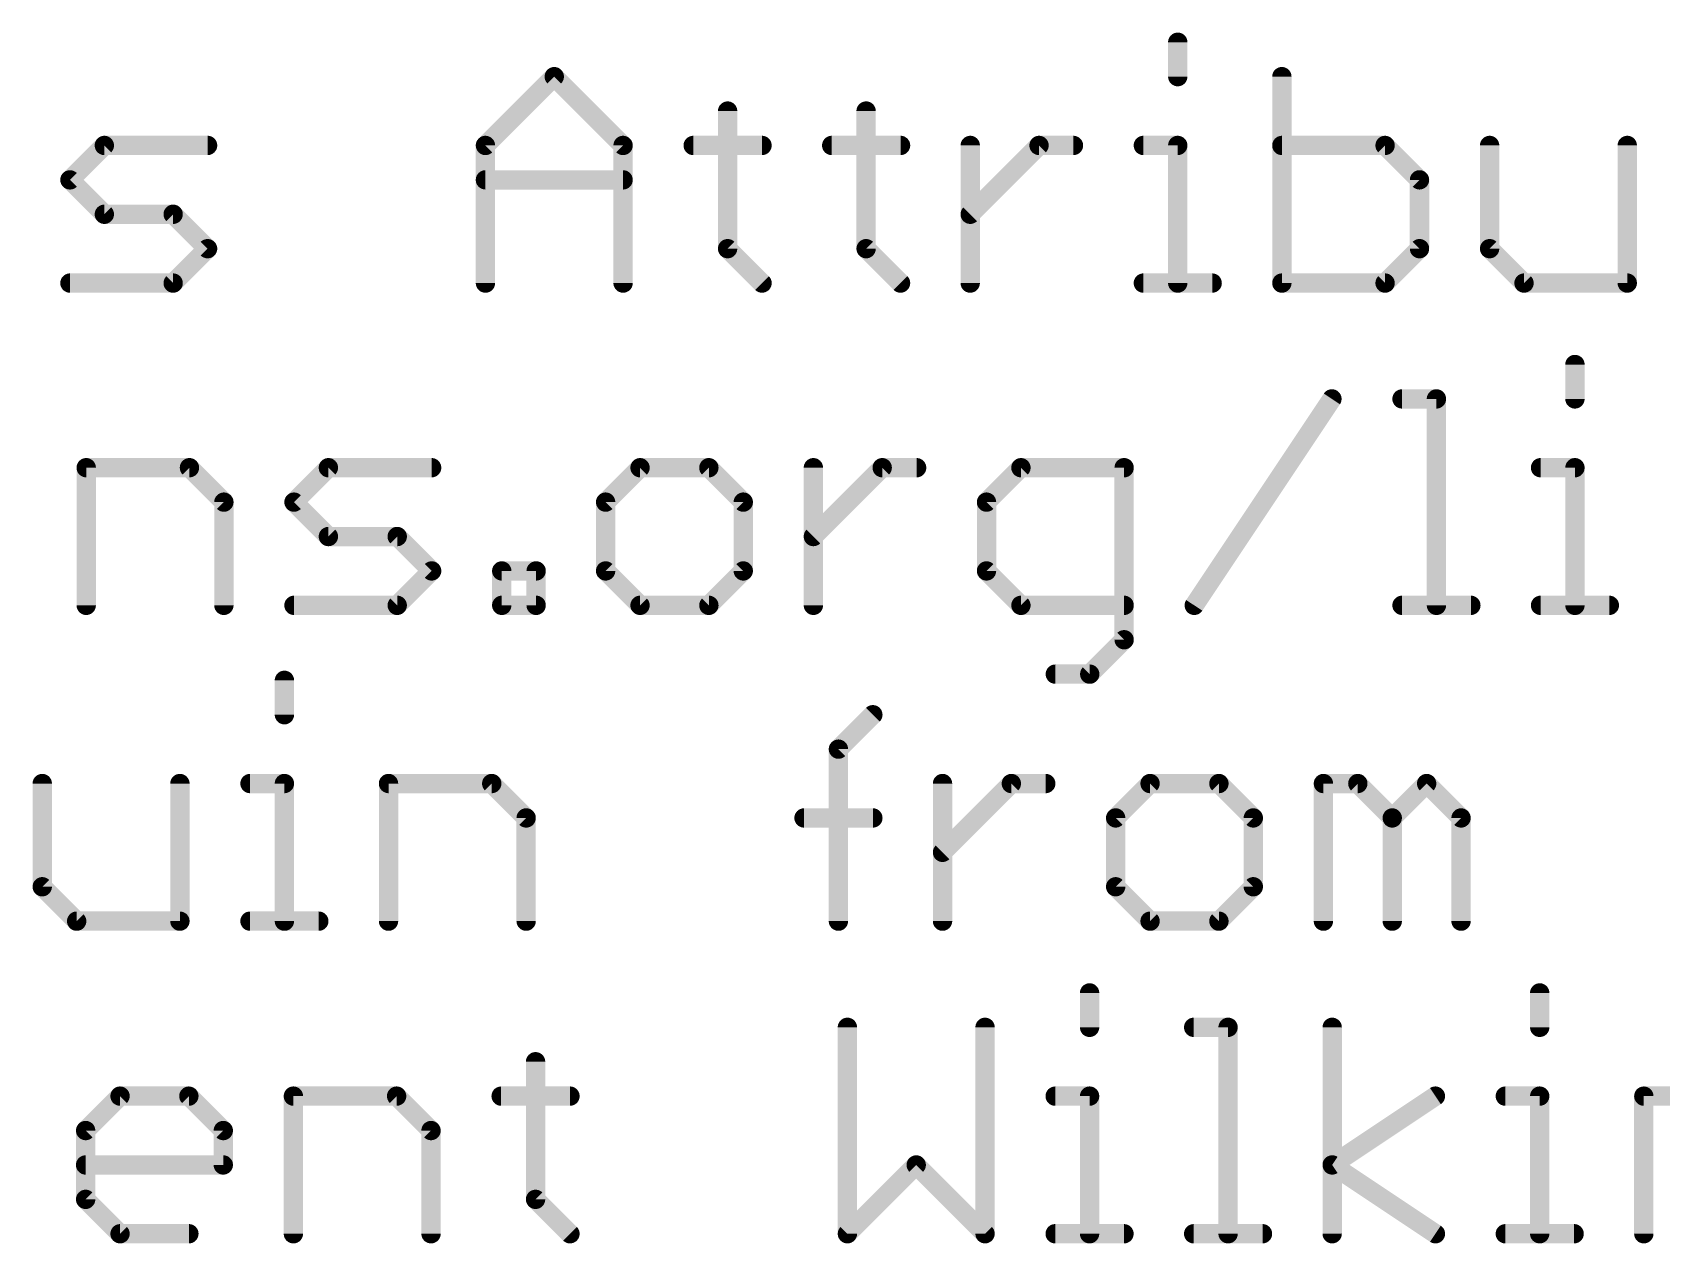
# Model space of a CAD drawing. Extents: x -41 to 66, y -12 to 41.
# Drawn here: x 11.49 to 24.33, y -11.07 to -1.53 of the extents above; entities that cross this region are included whole.
import ezdxf

# ---------------------------------------------------------------- set-up
doc = ezdxf.new("R2010")
doc.units = 0
doc.layers.add('51', color=53, linetype='CONTINUOUS')

msp = doc.modelspace()

# ---------------------------------------------------------------- linework, layer by layer
at = {"layer": '51', "const_width": 0.1524}
for points in [[(20.5165, -1.607), (20.5165, -1.8782)], [(15.061, -2.4205), (15.6034, -1.8782)], [(15.6034, -1.8782), (16.1457, -2.4205)], [(21.3368, -1.8782), (21.3368, -3.5052)], [(16.9694, -2.1494), (16.9694, -3.234)], [(18.0608, -2.1494), (18.0608, -3.234)], [(11.7867, -2.6917), (12.0579, -2.4205)], [(12.0579, -2.4205), (12.8714, -2.4205)], [(15.061, -3.5052), (15.061, -2.4205)], [(16.1457, -2.4205), (16.1457, -3.5052)], [(16.6982, -2.4205), (17.2405, -2.4205)], [(17.7896, -2.4205), (18.332, -2.4205)], [(18.8811, -3.5052), (18.8811, -2.4205)], [(18.8811, -2.9629), (19.4234, -2.4205)], [(19.4234, -2.4205), (19.6946, -2.4205)], [(20.2454, -2.4205), (20.5165, -2.4205)], [(20.5165, -2.4205), (20.5165, -3.5052)], [(22.1503, -2.4205), (21.3368, -2.4205)], [(22.4215, -2.6917), (22.1503, -2.4205)], [(22.974, -2.4205), (22.974, -3.234)], [(24.0586, -3.5052), (24.0586, -2.4205)], [(12.0579, -2.9629), (11.7867, -2.6917)], [(15.061, -2.6917), (16.1457, -2.6917)], [(22.4215, -3.234), (22.4215, -2.6917)], [(12.6002, -2.9629), (12.0579, -2.9629)], [(12.8714, -3.234), (12.6002, -2.9629)], [(12.6002, -3.5052), (12.8714, -3.234)], [(16.9694, -3.234), (17.2405, -3.5052)], [(18.0608, -3.234), (18.332, -3.5052)], [(22.1503, -3.5052), (22.4215, -3.234)], [(22.974, -3.234), (23.2451, -3.5052)], [(11.7867, -3.5052), (12.6002, -3.5052)], [(20.2454, -3.5052), (20.7877, -3.5052)], [(21.3368, -3.5052), (22.1503, -3.5052)], [(23.2451, -3.5052), (24.0586, -3.5052)], [(23.6464, -4.147), (23.6464, -4.4182)], [(20.6466, -6.0452), (21.7313, -4.4182)], [(22.2838, -4.4182), (22.5549, -4.4182)], [(22.5549, -4.4182), (22.5549, -6.0452)], [(11.9151, -6.0452), (11.9151, -4.9605)], [(11.9151, -4.9605), (12.7286, -4.9605)], [(12.7286, -4.9605), (12.9998, -5.2317)], [(13.5523, -5.2317), (13.8234, -4.9605)], [(13.8234, -4.9605), (14.6369, -4.9605)], [(16.2792, -4.9605), (16.008, -5.2317)], [(16.8215, -4.9605), (16.2792, -4.9605)], [(17.0927, -5.2317), (16.8215, -4.9605)], [(17.6452, -6.0452), (17.6452, -4.9605)], [(17.6452, -5.5029), (18.1875, -4.9605)], [(18.1875, -4.9605), (18.4587, -4.9605)], [(19.2806, -4.9605), (19.0095, -5.2317)], [(20.0941, -4.9605), (19.2806, -4.9605)], [(20.0941, -6.3164), (20.0941, -4.9605)], [(23.3752, -4.9605), (23.6464, -4.9605)], [(23.6464, -4.9605), (23.6464, -6.0452)], [(12.9998, -5.2317), (12.9998, -6.0452)], [(13.8234, -5.5029), (13.5523, -5.2317)], [(16.008, -5.2317), (16.008, -5.774)], [(17.0927, -5.774), (17.0927, -5.2317)], [(19.0095, -5.2317), (19.0095, -5.774)], [(14.3658, -5.5029), (13.8234, -5.5029)], [(14.6369, -5.774), (14.3658, -5.5029)], [(14.3658, -6.0452), (14.6369, -5.774)], [(15.1894, -6.0452), (15.1894, -5.774)], [(15.1894, -5.774), (15.4606, -5.774)], [(15.4606, -5.774), (15.4606, -6.0452)], [(16.008, -5.774), (16.2792, -6.0452)], [(16.8215, -6.0452), (17.0927, -5.774)], [(19.0095, -5.774), (19.2806, -6.0452)], [(13.5523, -6.0452), (14.3658, -6.0452)], [(15.4606, -6.0452), (15.1894, -6.0452)], [(16.2792, -6.0452), (16.8215, -6.0452)], [(19.2806, -6.0452), (20.0941, -6.0452)], [(22.2838, -6.0452), (22.8261, -6.0452)], [(23.3752, -6.0452), (23.9175, -6.0452)], [(19.823, -6.5875), (20.0941, -6.3164)], [(19.5518, -6.5875), (19.823, -6.5875)], [(13.4769, -6.6362), (13.4769, -6.9074)], [(17.8426, -7.1786), (18.1138, -6.9074)], [(17.8426, -8.5344), (17.8426, -7.1786)], [(11.5686, -7.4497), (11.5686, -8.2632)], [(12.6532, -8.5344), (12.6532, -7.4497)], [(13.2057, -7.4497), (13.4769, -7.4497)], [(13.4769, -7.4497), (13.4769, -8.5344)], [(14.2972, -8.5344), (14.2972, -7.4497)], [(14.2972, -7.4497), (15.1106, -7.4497)], [(15.1106, -7.4497), (15.3818, -7.7209)], [(18.6629, -8.5344), (18.6629, -7.4497)], [(18.6629, -7.9921), (19.2052, -7.4497)], [(19.2052, -7.4497), (19.4764, -7.4497)], [(20.2984, -7.4497), (20.0272, -7.7209)], [(20.8407, -7.4497), (20.2984, -7.4497)], [(21.1119, -7.7209), (20.8407, -7.4497)], [(21.6644, -8.5344), (21.6644, -7.4497)], [(21.6644, -7.4497), (21.9355, -7.4497)], [(21.9355, -7.4497), (22.2067, -7.7209)], [(22.2067, -7.7209), (22.4778, -7.4497)], [(22.4778, -7.4497), (22.749, -7.7209)], [(15.3818, -7.7209), (15.3818, -8.5344)], [(17.5715, -7.7209), (18.1138, -7.7209)], [(20.0272, -7.7209), (20.0272, -8.2632)], [(21.1119, -8.2632), (21.1119, -7.7209)], [(22.2067, -7.7209), (22.2067, -8.5344)], [(22.749, -7.7209), (22.749, -8.5344)], [(11.5686, -8.2632), (11.8397, -8.5344)], [(20.0272, -8.2632), (20.2984, -8.5344)], [(20.8407, -8.5344), (21.1119, -8.2632)], [(11.8397, -8.5344), (12.6532, -8.5344)], [(13.2057, -8.5344), (13.748, -8.5344)], [(20.2984, -8.5344), (20.8407, -8.5344)], [(19.8217, -9.1), (19.8217, -9.3712)], [(23.3688, -9.1), (23.3688, -9.3712)], [(17.9133, -9.3712), (17.9133, -10.9982)], [(18.998, -10.9982), (18.998, -9.3712)], [(20.6419, -9.3712), (20.9131, -9.3712)], [(20.9131, -9.3712), (20.9131, -10.9982)], [(21.7334, -10.9982), (21.7334, -9.3712)], [(15.4559, -9.6424), (15.4559, -10.727)], [(11.9104, -10.1847), (12.1816, -9.9135)], [(12.1816, -9.9135), (12.7239, -9.9135)], [(12.7239, -9.9135), (12.9951, -10.1847)], [(13.5476, -10.9982), (13.5476, -9.9135)], [(13.5476, -9.9135), (14.3611, -9.9135)], [(14.3611, -9.9135), (14.6322, -10.1847)], [(15.1847, -9.9135), (15.7271, -9.9135)], [(19.5505, -9.9135), (19.8217, -9.9135)], [(19.8217, -9.9135), (19.8217, -10.9982)], [(21.7334, -10.4559), (22.5469, -9.9135)], [(23.0977, -9.9135), (23.3688, -9.9135)], [(23.3688, -9.9135), (23.3688, -10.9982)], [(24.1891, -10.9982), (24.1891, -9.9135)], [(24.1891, -9.9135), (25.0026, -9.9135)], [(11.9104, -10.727), (11.9104, -10.1847)], [(12.9951, -10.1847), (12.9951, -10.4559)], [(14.6322, -10.1847), (14.6322, -10.9982)], [(12.9951, -10.4559), (11.9104, -10.4559)], [(17.9133, -10.9982), (18.4557, -10.4559)], [(18.4557, -10.4559), (18.998, -10.9982)], [(22.5469, -10.9982), (21.7334, -10.4559)], [(12.1816, -10.9982), (11.9104, -10.727)], [(15.4559, -10.727), (15.7271, -10.9982)], [(12.7239, -10.9982), (12.1816, -10.9982)], [(19.5505, -10.9982), (20.0928, -10.9982)], [(20.6419, -10.9982), (21.1843, -10.9982)], [(23.0977, -10.9982), (23.64, -10.9982)]]:
    msp.add_lwpolyline(points, dxfattribs=at)
at = {"layer": '51', "const_width": 0.0762}
for points in [[(20.5546, -1.607, 1), (20.4784, -1.607)], [(15.6303, -1.8513, 1), (15.5764, -1.9052)], [(15.6303, -1.9052, 1), (15.5764, -1.8513)], [(20.4784, -1.8782, 1), (20.5546, -1.8782)], [(21.3749, -1.8782, 1), (21.2987, -1.8782)], [(17.0075, -2.1494, 1), (16.9313, -2.1494)], [(18.0989, -2.1494, 1), (18.0227, -2.1494)], [(12.0579, -2.3824, 1), (12.0579, -2.4586)], [(12.0848, -2.4475, 1), (12.0309, -2.3936)], [(12.8714, -2.4586, 1), (12.8714, -2.3824)], [(15.0991, -2.4205, 1), (15.0229, -2.4205)], [(15.0341, -2.3936, 1), (15.088, -2.4475)], [(16.1838, -2.4205, 1), (16.1076, -2.4205)], [(16.1187, -2.4475, 1), (16.1726, -2.3936)], [(16.6982, -2.3824, 1), (16.6982, -2.4586)], [(17.2405, -2.4586, 1), (17.2405, -2.3824)], [(17.7896, -2.3824, 1), (17.7896, -2.4586)], [(18.332, -2.4586, 1), (18.332, -2.3824)], [(18.9192, -2.4205, 1), (18.843, -2.4205)], [(19.4234, -2.3824, 1), (19.4234, -2.4586)], [(19.4503, -2.4475, 1), (19.3964, -2.3936)], [(19.6946, -2.4586, 1), (19.6946, -2.3824)], [(20.2454, -2.3824, 1), (20.2454, -2.4586)], [(20.5546, -2.4205, 1), (20.4784, -2.4205)], [(20.5165, -2.4586, 1), (20.5165, -2.3824)], [(21.3368, -2.3824, 1), (21.3368, -2.4586)], [(22.1772, -2.3936, 1), (22.1233, -2.4475)], [(22.1503, -2.4586, 1), (22.1503, -2.3824)], [(23.0121, -2.4205, 1), (22.9359, -2.4205)], [(24.0967, -2.4205, 1), (24.0205, -2.4205)], [(11.8137, -2.6648, 1), (11.7598, -2.7186)], [(11.7598, -2.6648, 1), (11.8137, -2.7186)], [(15.061, -2.6536, 1), (15.061, -2.7298)], [(16.1457, -2.7298, 1), (16.1457, -2.6536)], [(22.4596, -2.6917, 1), (22.3834, -2.6917)], [(22.3945, -2.7186, 1), (22.4484, -2.6648)], [(12.0579, -2.9248, 1), (12.0579, -3.001)], [(12.0309, -2.9898, 1), (12.0848, -2.9359)], [(12.6272, -2.9359, 1), (12.5733, -2.9898)], [(12.6002, -3.001, 1), (12.6002, -2.9248)], [(18.8541, -2.9359, 1), (18.908, -2.9898)], [(12.8983, -3.261, 1), (12.8444, -3.2071)], [(12.8444, -3.261, 1), (12.8983, -3.2071)], [(16.9963, -3.2071, 1), (16.9424, -3.261)], [(16.9313, -3.234, 1), (17.0075, -3.234)], [(18.0877, -3.2071, 1), (18.0338, -3.261)], [(18.0227, -3.234, 1), (18.0989, -3.234)], [(22.3834, -3.234, 1), (22.4596, -3.234)], [(22.4484, -3.261, 1), (22.3945, -3.2071)], [(23.0009, -3.2071, 1), (22.947, -3.261)], [(22.9359, -3.234, 1), (23.0121, -3.234)], [(11.7867, -3.4671, 1), (11.7867, -3.5433)], [(12.5733, -3.4783, 1), (12.6272, -3.5321)], [(12.6002, -3.5433, 1), (12.6002, -3.4671)], [(17.2136, -3.5321, 1), (17.2675, -3.4783)], [(18.305, -3.5321, 1), (18.3589, -3.4783)], [(20.2454, -3.4671, 1), (20.2454, -3.5433)], [(20.7877, -3.5433, 1), (20.7877, -3.4671)], [(21.3368, -3.4671, 1), (21.3368, -3.5433)], [(22.1234, -3.4783, 1), (22.1772, -3.5321)], [(22.1503, -3.5433, 1), (22.1503, -3.4671)], [(23.2451, -3.4671, 1), (23.2451, -3.5433)], [(23.2182, -3.5321, 1), (23.2721, -3.4783)], [(24.0586, -3.5433, 1), (24.0586, -3.4671)], [(15.0229, -3.5052, 1), (15.0991, -3.5052)], [(16.1076, -3.5052, 1), (16.1838, -3.5052)], [(18.843, -3.5052, 1), (18.9192, -3.5052)], [(20.4784, -3.5052, 1), (20.5546, -3.5052)], [(21.2987, -3.5052, 1), (21.3749, -3.5052)], [(24.0205, -3.5052, 1), (24.0967, -3.5052)], [(23.6845, -4.147, 1), (23.6083, -4.147)], [(21.763, -4.4393, 1), (21.6996, -4.3971)], [(22.2838, -4.3801, 1), (22.2838, -4.4563)], [(22.593, -4.4182, 1), (22.5168, -4.4182)], [(22.5549, -4.4563, 1), (22.5549, -4.3801)], [(23.6083, -4.4182, 1), (23.6845, -4.4182)], [(11.9532, -4.9605, 1), (11.877, -4.9605)], [(11.9151, -4.9224, 1), (11.9151, -4.9986)], [(12.7556, -4.9336, 1), (12.7017, -4.9875)], [(12.7286, -4.9986, 1), (12.7286, -4.9224)], [(13.8234, -4.9224, 1), (13.8234, -4.9986)], [(13.8504, -4.9875, 1), (13.7965, -4.9336)], [(14.6369, -4.9986, 1), (14.6369, -4.9224)], [(16.2792, -4.9224, 1), (16.2792, -4.9986)], [(16.3061, -4.9875, 1), (16.2522, -4.9336)], [(16.8485, -4.9336, 1), (16.7946, -4.9875)], [(16.8215, -4.9986, 1), (16.8215, -4.9224)], [(17.6833, -4.9605, 1), (17.6071, -4.9605)], [(18.1875, -4.9224, 1), (18.1875, -4.9986)], [(18.2144, -4.9875, 1), (18.1606, -4.9336)], [(18.4587, -4.9986, 1), (18.4587, -4.9224)], [(19.2806, -4.9224, 1), (19.2806, -4.9986)], [(19.3076, -4.9875, 1), (19.2537, -4.9336)], [(20.1322, -4.9605, 1), (20.056, -4.9605)], [(20.0941, -4.9986, 1), (20.0941, -4.9224)], [(23.3752, -4.9224, 1), (23.3752, -4.9986)], [(23.6845, -4.9605, 1), (23.6083, -4.9605)], [(23.6464, -4.9986, 1), (23.6464, -4.9224)], [(13.0379, -5.2317, 1), (12.9617, -5.2317)], [(12.9728, -5.2586, 1), (13.0267, -5.2048)], [(13.5792, -5.2048, 1), (13.5253, -5.2586)], [(13.5253, -5.2048, 1), (13.5792, -5.2586)], [(16.0461, -5.2317, 1), (15.9699, -5.2317)], [(15.9811, -5.2048, 1), (16.035, -5.2586)], [(17.1308, -5.2317, 1), (17.0546, -5.2317)], [(17.0657, -5.2586, 1), (17.1196, -5.2048)], [(19.0476, -5.2317, 1), (18.9714, -5.2317)], [(18.9825, -5.2048, 1), (19.0364, -5.2586)], [(13.8234, -5.4648, 1), (13.8234, -5.541)], [(13.7965, -5.5298, 1), (13.8504, -5.4759)], [(14.3927, -5.4759, 1), (14.3388, -5.5298)], [(14.3658, -5.541, 1), (14.3658, -5.4648)], [(17.6182, -5.4759, 1), (17.6721, -5.5298)], [(14.6639, -5.801, 1), (14.61, -5.7471)], [(14.61, -5.801, 1), (14.6639, -5.7471)], [(15.2275, -5.774, 1), (15.1513, -5.774)], [(15.1894, -5.7359, 1), (15.1894, -5.8121)], [(15.4987, -5.774, 1), (15.4225, -5.774)], [(15.4606, -5.8121, 1), (15.4606, -5.7359)], [(16.035, -5.7471, 1), (15.9811, -5.801)], [(15.9699, -5.774, 1), (16.0461, -5.774)], [(17.0546, -5.774, 1), (17.1308, -5.774)], [(17.1196, -5.801, 1), (17.0657, -5.7471)], [(19.0364, -5.7471, 1), (18.9825, -5.801)], [(18.9714, -5.774, 1), (19.0476, -5.774)], [(11.877, -6.0452, 1), (11.9532, -6.0452)], [(12.9617, -6.0452, 1), (13.0379, -6.0452)], [(13.5523, -6.0071, 1), (13.5523, -6.0833)], [(14.3388, -6.0183, 1), (14.3927, -6.0721)], [(14.3658, -6.0833, 1), (14.3658, -6.0071)], [(15.1894, -6.0071, 1), (15.1894, -6.0833)], [(15.1513, -6.0452, 1), (15.2275, -6.0452)], [(15.4225, -6.0452, 1), (15.4987, -6.0452)], [(15.4606, -6.0833, 1), (15.4606, -6.0071)], [(16.2792, -6.0071, 1), (16.2792, -6.0833)], [(16.2522, -6.0721, 1), (16.3061, -6.0183)], [(16.7946, -6.0183, 1), (16.8484, -6.0721)], [(16.8215, -6.0833, 1), (16.8215, -6.0071)], [(17.6071, -6.0452, 1), (17.6833, -6.0452)], [(19.2806, -6.0071, 1), (19.2806, -6.0833)], [(19.2537, -6.0721, 1), (19.3076, -6.0183)], [(20.0941, -6.0833, 1), (20.0941, -6.0071)], [(20.6149, -6.0241, 1), (20.6783, -6.0663)], [(22.2838, -6.0071, 1), (22.2838, -6.0833)], [(22.5168, -6.0452, 1), (22.593, -6.0452)], [(22.8261, -6.0833, 1), (22.8261, -6.0071)], [(23.3752, -6.0071, 1), (23.3752, -6.0833)], [(23.6083, -6.0452, 1), (23.6845, -6.0452)], [(23.9175, -6.0833, 1), (23.9175, -6.0071)], [(20.056, -6.3164, 1), (20.1322, -6.3164)], [(20.1211, -6.3433, 1), (20.0672, -6.2894)], [(19.5518, -6.5494, 1), (19.5518, -6.6256)], [(19.796, -6.5606, 1), (19.8499, -6.6145)], [(19.823, -6.6256, 1), (19.823, -6.5494)], [(13.515, -6.6362, 1), (13.4388, -6.6362)], [(13.4388, -6.9074, 1), (13.515, -6.9074)], [(18.1407, -6.9344, 1), (18.0869, -6.8805)], [(17.8807, -7.1786, 1), (17.8045, -7.1786)], [(17.8157, -7.1516, 1), (17.8696, -7.2055)], [(11.6067, -7.4497, 1), (11.5305, -7.4497)], [(12.6913, -7.4497, 1), (12.6151, -7.4497)], [(13.2057, -7.4116, 1), (13.2057, -7.4878)], [(13.515, -7.4497, 1), (13.4388, -7.4497)], [(13.4769, -7.4878, 1), (13.4769, -7.4116)], [(14.3353, -7.4497, 1), (14.2591, -7.4497)], [(14.2972, -7.4116, 1), (14.2972, -7.4878)], [(15.1376, -7.4228, 1), (15.0837, -7.4767)], [(15.1106, -7.4878, 1), (15.1106, -7.4116)], [(18.701, -7.4497, 1), (18.6248, -7.4497)], [(19.2052, -7.4116, 1), (19.2052, -7.4878)], [(19.2322, -7.4767, 1), (19.1783, -7.4228)], [(19.4764, -7.4878, 1), (19.4764, -7.4116)], [(20.2984, -7.4116, 1), (20.2984, -7.4878)], [(20.3253, -7.4767, 1), (20.2714, -7.4228)], [(20.8676, -7.4228, 1), (20.8137, -7.4767)], [(20.8407, -7.4878, 1), (20.8407, -7.4116)], [(21.7025, -7.4497, 1), (21.6263, -7.4497)], [(21.6644, -7.4116, 1), (21.6644, -7.4878)], [(21.9625, -7.4228, 1), (21.9086, -7.4767)], [(21.9355, -7.4878, 1), (21.9355, -7.4116)], [(22.5048, -7.4228, 1), (22.4509, -7.4767)], [(22.5048, -7.4767, 1), (22.4509, -7.4228)], [(15.4199, -7.7209, 1), (15.3437, -7.7209)], [(15.3549, -7.7478, 1), (15.4088, -7.694)], [(17.5715, -7.6828, 1), (17.5715, -7.759)], [(18.1138, -7.759, 1), (18.1138, -7.6828)], [(20.0653, -7.7209, 1), (19.9891, -7.7209)], [(20.0003, -7.694, 1), (20.0541, -7.7478)], [(21.15, -7.7209, 1), (21.0738, -7.7209)], [(21.0849, -7.7478, 1), (21.1388, -7.694)], [(22.2448, -7.7209, 1), (22.1686, -7.7209)], [(22.1797, -7.694, 1), (22.2336, -7.7478)], [(22.1797, -7.7478, 1), (22.2336, -7.694)], [(22.7871, -7.7209, 1), (22.7109, -7.7209)], [(22.7221, -7.7478, 1), (22.776, -7.694)], [(18.636, -7.9651, 1), (18.6898, -8.019)], [(11.5955, -8.2363, 1), (11.5416, -8.2902)], [(20.0541, -8.2363, 1), (20.0003, -8.2902)], [(21.1388, -8.2902, 1), (21.0849, -8.2363)], [(11.5305, -8.2632, 1), (11.6067, -8.2632)], [(19.9891, -8.2632, 1), (20.0653, -8.2632)], [(21.0738, -8.2632, 1), (21.15, -8.2632)], [(11.8397, -8.4963, 1), (11.8397, -8.5725)], [(11.8128, -8.5613, 1), (11.8667, -8.5075)], [(12.6532, -8.5725, 1), (12.6532, -8.4963)], [(13.2057, -8.4963, 1), (13.2057, -8.5725)], [(13.748, -8.5725, 1), (13.748, -8.4963)], [(20.2984, -8.4963, 1), (20.2984, -8.5725)], [(20.2714, -8.5613, 1), (20.3253, -8.5075)], [(20.8138, -8.5075, 1), (20.8676, -8.5613)], [(20.8407, -8.5725, 1), (20.8407, -8.4963)], [(12.6151, -8.5344, 1), (12.6913, -8.5344)], [(13.4388, -8.5344, 1), (13.515, -8.5344)], [(14.2591, -8.5344, 1), (14.3353, -8.5344)], [(15.3437, -8.5344, 1), (15.4199, -8.5344)], [(17.8045, -8.5344, 1), (17.8807, -8.5344)], [(18.6248, -8.5344, 1), (18.701, -8.5344)], [(21.6263, -8.5344, 1), (21.7025, -8.5344)], [(22.1686, -8.5344, 1), (22.2448, -8.5344)], [(22.7109, -8.5344, 1), (22.7871, -8.5344)], [(19.8598, -9.1, 1), (19.7836, -9.1)], [(23.4069, -9.1, 1), (23.3307, -9.1)], [(17.9514, -9.3712, 1), (17.8752, -9.3712)], [(19.0361, -9.3712, 1), (18.9599, -9.3712)], [(19.7836, -9.3712, 1), (19.8598, -9.3712)], [(20.6419, -9.3331, 1), (20.6419, -9.4093)], [(20.9512, -9.3712, 1), (20.875, -9.3712)], [(20.9131, -9.4093, 1), (20.9131, -9.3331)], [(21.7715, -9.3712, 1), (21.6953, -9.3712)], [(23.3307, -9.3712, 1), (23.4069, -9.3712)], [(15.494, -9.6424, 1), (15.4178, -9.6424)], [(12.1816, -9.8754, 1), (12.1816, -9.9516)], [(12.2085, -9.9405, 1), (12.1547, -9.8866)], [(12.7509, -9.8866, 1), (12.697, -9.9405)], [(12.7239, -9.9516, 1), (12.7239, -9.8754)], [(13.5857, -9.9135, 1), (13.5095, -9.9135)], [(13.5476, -9.8754, 1), (13.5476, -9.9516)], [(14.388, -9.8866, 1), (14.3341, -9.9405)], [(14.3611, -9.9516, 1), (14.3611, -9.8754)], [(15.1847, -9.8754, 1), (15.1847, -9.9516)], [(15.7271, -9.9516, 1), (15.7271, -9.8754)], [(19.5505, -9.8754, 1), (19.5505, -9.9516)], [(19.8598, -9.9135, 1), (19.7836, -9.9135)], [(19.8217, -9.9516, 1), (19.8217, -9.8754)], [(22.568, -9.9452, 1), (22.5257, -9.8818)], [(23.0977, -9.8754, 1), (23.0977, -9.9516)], [(23.4069, -9.9135, 1), (23.3307, -9.9135)], [(23.3688, -9.9516, 1), (23.3688, -9.8754)], [(24.2272, -9.9135, 1), (24.151, -9.9135)], [(24.1891, -9.8754, 1), (24.1891, -9.9516)], [(11.9485, -10.1847, 1), (11.8723, -10.1847)], [(11.8835, -10.1578, 1), (11.9374, -10.2116)], [(13.0332, -10.1847, 1), (12.957, -10.1847)], [(12.9681, -10.2116, 1), (13.022, -10.1578)], [(14.6703, -10.1847, 1), (14.5941, -10.1847)], [(14.6053, -10.2116, 1), (14.6592, -10.1578)], [(11.9104, -10.4178, 1), (11.9104, -10.494)], [(12.9951, -10.494, 1), (12.9951, -10.4178)], [(18.4826, -10.4289, 1), (18.4287, -10.4828)], [(18.4826, -10.4828, 1), (18.4287, -10.4289)], [(21.7545, -10.4242, 1), (21.7122, -10.4876)], [(21.7122, -10.4242, 1), (21.7545, -10.4876)], [(12.957, -10.4559, 1), (13.0332, -10.4559)], [(11.9374, -10.7001, 1), (11.8835, -10.754)], [(15.4828, -10.7001, 1), (15.429, -10.754)], [(11.8723, -10.727, 1), (11.9485, -10.727)], [(15.4178, -10.727, 1), (15.494, -10.727)], [(12.1816, -10.9601, 1), (12.1816, -11.0363)], [(12.1547, -11.0251, 1), (12.2085, -10.9713)], [(12.7239, -11.0363, 1), (12.7239, -10.9601)], [(13.5095, -10.9982, 1), (13.5857, -10.9982)], [(14.5941, -10.9982, 1), (14.6703, -10.9982)], [(15.7001, -11.0251, 1), (15.754, -10.9713)], [(17.8752, -10.9982, 1), (17.9514, -10.9982)], [(17.8864, -10.9713, 1), (17.9403, -11.0251)], [(18.9599, -10.9982, 1), (19.0361, -10.9982)], [(18.9711, -11.0251, 1), (19.0249, -10.9713)], [(19.5505, -10.9601, 1), (19.5505, -11.0363)], [(19.7836, -10.9982, 1), (19.8598, -10.9982)], [(20.0928, -11.0363, 1), (20.0928, -10.9601)], [(20.6419, -10.9601, 1), (20.6419, -11.0363)], [(20.875, -10.9982, 1), (20.9512, -10.9982)], [(21.1843, -11.0363, 1), (21.1843, -10.9601)], [(21.6953, -10.9982, 1), (21.7715, -10.9982)], [(22.5257, -11.0299, 1), (22.568, -10.9665)], [(23.0977, -10.9601, 1), (23.0977, -11.0363)], [(23.3307, -10.9982, 1), (23.4069, -10.9982)], [(23.64, -11.0363, 1), (23.64, -10.9601)], [(24.151, -10.9982, 1), (24.2272, -10.9982)]]:
    msp.add_lwpolyline(points, format="xyb", dxfattribs=at)

doc.saveas('drawing.dxf')
